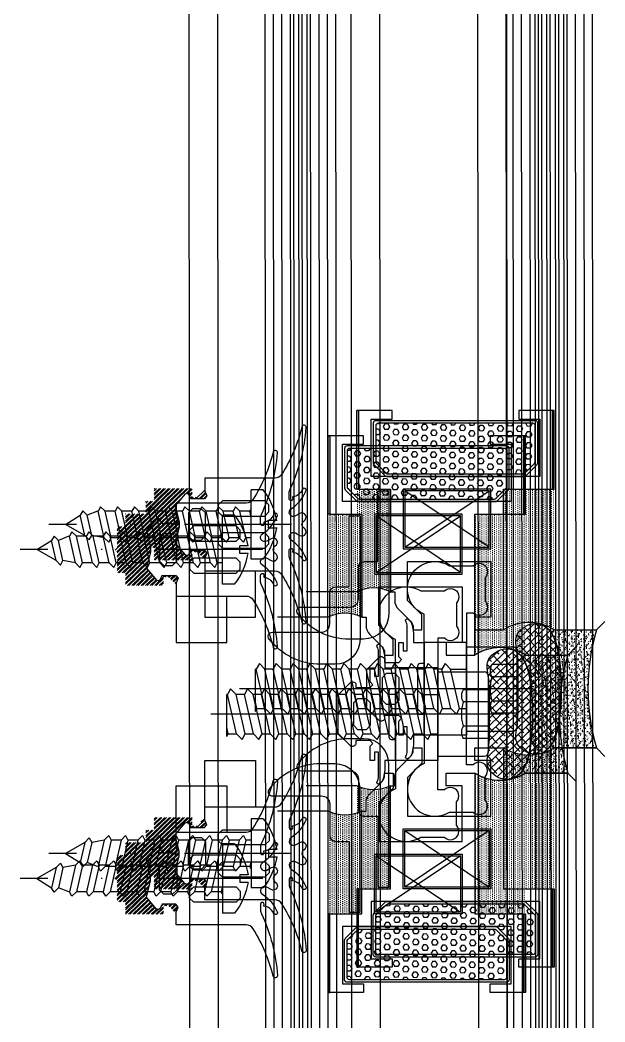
# Model space of a CAD drawing. Header units: inches. Extents: x 4821 to 127877, y 58012 to 433683.
# Drawn here: x 91090.4 to 91159.7, y 228793.1 to 228911.9 of the extents above; entities that cross this region are included whole.
import ezdxf
from ezdxf.xclip import XClip

# ---------------------------------------------------------------- set-up
doc = ezdxf.new("R2010")
doc.units = ezdxf.units.IN
doc.header["$MEASUREMENT"] = 0
doc.header["$XCLIPFRAME"] = 2
for name, pattern in [('$1$Center', [29.999999120608162, 12.00000007375544, -5.999999682284241, 5.999999682284241, -5.999999682284241]), ('$1$DASHDOT', [25.399999999999995, 12.7, -6.349999999999998, 0, -6.349999999999998]), ('$1$DASHED', [19.049999999999997, 12.7, -6.349999999999998])]:
    doc.linetypes.add(name, pattern=pattern)
for name, color, linetype in [('$1$ACC', 2, 'Continuous'), ('A-FURN-FIXD', 10, 'Continuous'), ('A-WAL-CMU', 7, 'Continuous')]:
    doc.layers.add(name, color=color, linetype=linetype)
pattern_1 = [(0, (0, 0), (0.125, 0.25), [0, -0.25])]
pattern_2 = [(179.0162089855438, (635274.2243378537, -1342711.420567257), (-0.01115194898563886, -0.6494233088162342), [0.3749999999999928, -0.7499999999999857]), (299.0162089855436, (635274.2243378537, -1342711.420567257), (0.5679930577374244, 0.3150537832848457), [0.3749999999999989, -0.7499999999999978]), (239.0162089855436, (635273.8493931314, -1342711.414128676), (0.5568411087517855, -0.3343695255313883), [0.3749999999999995, -0.749999999999999])]
pattern_3 = [(224.0162089855436, (621120.7246362583, -1349908.938884841), (0.2605731915028855, -0.2696787197203402), []), (224.0162089855436, (621120.5478856217, -1349908.935849665), (0.2605731915028855, -0.2696787197203402), [])]

# ---------------------------------------------------------------- blocks, each defined once
blk = doc.blocks.new('$1$M6x25')
at = {"color": 71}
for p, q in [((0, 5), (-5.5, 5)), ((0, 5), (0, -5)), ((-6, 4.5), (-6, -4.5)), ((1.187399494136115, 3), (0.8241377285230553, 2.339363692339701)), ((1.849375497482468, 2.339363692339701), (1.187399494136115, 3)), ((3.187399494136117, 3), (2.824137728523055, 2.339363692339701)), ((3.849375497482468, 2.339363692339701), (3.187399494136117, 3)), ((5.187399494136116, 3), (4.824137728523054, 2.339363692339701)), ((5.849375497482468, 2.339363692339701), (5.187399494136116, 3)), ((7.187399494136116, 3), (6.824137728523053, 2.339363692339701)), ((7.849375497482468, 2.339363692339701), (7.187399494136116, 3)), ((9.187399494136118, 3), (8.824137728523054, 2.339363692339701)), ((9.849375497482466, 2.339363692339701), (9.187399494136118, 3)), ((11.18739949413611, 3), (10.82413772852305, 2.339363692339701)), ((11.84937549748247, 2.339363692339701), (11.18739949413611, 3)), ((13.18739949413611, 3), (12.82413772852305, 2.339363692339701)), ((13.84937549748247, 2.339363692339701), (13.18739949413611, 3)), ((15.18739949413611, 3), (14.82413772852305, 2.339363692339701)), ((15.84937549748247, 2.339363692339701), (15.18739949413611, 3)), ((17.18739949413611, 3), (16.82413772852305, 2.339363692339701)), ((17.84937549748247, 2.339363692339701), (17.18739949413611, 3)), ((19.18739949413611, 3), (18.82413772852305, 2.339363692339701)), ((19.84937549748247, 2.339363692339701), (19.18739949413611, 3)), ((21.18739949413612, 3), (20.82413772852305, 2.339363692339701)), ((21.84937549748247, 2.339363692339701), (21.18739949413612, 3)), ((23.18739949413612, 3), (22.82413772852306, 2.339363692339701)), ((23.84937549748247, 2.339363692339701), (23.18739949413612, 3)), ((25, 2.659190915250746), (24.82413772852306, 2.339363692339701)), ((25, 2.659190915250746), (25.00000000000182, -2.339363692339247)), ((0.8241377285230553, 2.339363692339701), (0, 2.339363692339701)), ((0.8241377285230553, 2.339363692339701), (1.881907690663864, -2.339363692339247)), ((1.849375497482468, 2.339363692339701), (2.907145459625098, -2.339363692339247)), ((2.824137728523055, 2.339363692339701), (1.849375497482468, 2.339363692339701)), ((2.824137728523055, 2.339363692339701), (3.881907690663865, -2.339363692339247)), ((3.849375497482468, 2.339363692339701), (4.907145459625097, -2.339363692339247)), ((4.824137728523054, 2.339363692339701), (3.849375497482468, 2.339363692339701)), ((4.824137728523054, 2.339363692339701), (5.881907690663866, -2.339363692339247)), ((5.849375497482468, 2.339363692339701), (6.907145459625098, -2.339363692339247)), ((6.824137728523053, 2.339363692339701), (5.849375497482468, 2.339363692339701)), ((6.824137728523053, 2.339363692339701), (7.881907690663866, -2.339363692339247)), ((7.849375497482468, 2.339363692339701), (8.907145459625095, -2.339363692339247)), ((8.824137728523054, 2.339363692339701), (7.849375497482468, 2.339363692339701)), ((8.824137728523054, 2.339363692339701), (9.881907690663864, -2.339363692339247)), ((9.849375497482466, 2.339363692339701), (10.9071454596251, -2.339363692339247)), ((10.82413772852305, 2.339363692339701), (9.849375497482466, 2.339363692339701)), ((10.82413772852305, 2.339363692339701), (11.88190769066386, -2.339363692339247)), ((11.84937549748247, 2.339363692339701), (12.9071454596251, -2.339363692339247)), ((12.82413772852305, 2.339363692339701), (11.84937549748247, 2.339363692339701)), ((12.82413772852305, 2.339363692339701), (13.88190769066386, -2.339363692339247)), ((13.84937549748247, 2.339363692339701), (14.9071454596251, -2.339363692339247)), ((14.82413772852305, 2.339363692339701), (13.84937549748247, 2.339363692339701)), ((14.82413772852305, 2.339363692339701), (15.88190769066386, -2.339363692339247)), ((15.84937549748247, 2.339363692339701), (16.9071454596251, -2.339363692339247)), ((16.82413772852305, 2.339363692339701), (15.84937549748247, 2.339363692339701)), ((16.82413772852305, 2.339363692339701), (17.88190769066386, -2.339363692339247)), ((17.84937549748247, 2.339363692339701), (18.9071454596251, -2.339363692339247)), ((18.82413772852305, 2.339363692339701), (17.84937549748247, 2.339363692339701)), ((18.82413772852305, 2.339363692339701), (19.88190769066386, -2.339363692339247)), ((19.84937549748247, 2.339363692339701), (20.9071454596251, -2.339363692339247)), ((20.82413772852305, 2.339363692339701), (19.84937549748247, 2.339363692339701)), ((20.82413772852305, 2.339363692339701), (21.88190769066387, -2.339363692339247)), ((21.84937549748247, 2.339363692339701), (22.9071454596251, -2.339363692339247)), ((22.82413772852306, 2.339363692339701), (21.84937549748247, 2.339363692339701)), ((22.82413772852306, 2.339363692339701), (23.88190769066387, -2.339363692339247)), ((23.84937549748247, 2.339363692339701), (24.9071454596251, -2.339363692339247)), ((24.82413772852306, 2.339363692339701), (23.84937549748247, 2.339363692339701)), ((24.82413772852306, 2.339363692339701), (24.99999999999818, 1.56148981150045)), ((1.881907690663864, -2.339363692339247), (0, -2.339363692339247)), ((1.881907690663864, -2.339363692339247), (2.543883694012038, -3)), ((2.543883694012038, -3), (2.907145459625098, -2.339363692339247)), ((2.907145459625098, -2.339363692339247), (3.881907690663865, -2.339363692339247)), ((3.881907690663865, -2.339363692339247), (4.543883694012038, -3)), ((4.543883694012038, -3), (4.907145459625097, -2.339363692339247)), ((4.907145459625097, -2.339363692339247), (5.881907690663866, -2.339363692339247)), ((5.881907690663866, -2.339363692339247), (6.543883694012037, -3)), ((6.543883694012037, -3), (6.907145459625098, -2.339363692339247)), ((6.907145459625098, -2.339363692339247), (7.881907690663866, -2.339363692339247)), ((7.881907690663866, -2.339363692339247), (8.543883694012038, -3)), ((8.543883694012038, -3), (8.907145459625095, -2.339363692339247)), ((8.907145459625095, -2.339363692339247), (9.881907690663864, -2.339363692339247)), ((9.881907690663864, -2.339363692339247), (10.54388369401204, -3)), ((10.54388369401204, -3), (10.9071454596251, -2.339363692339247)), ((10.9071454596251, -2.339363692339247), (11.88190769066386, -2.339363692339247)), ((11.88190769066386, -2.339363692339247), (12.54388369401204, -3)), ((12.54388369401204, -3), (12.9071454596251, -2.339363692339247)), ((12.9071454596251, -2.339363692339247), (13.88190769066386, -2.339363692339247)), ((13.88190769066386, -2.339363692339247), (14.54388369401204, -3)), ((14.54388369401204, -3), (14.9071454596251, -2.339363692339247)), ((14.9071454596251, -2.339363692339247), (15.88190769066386, -2.339363692339247)), ((15.88190769066386, -2.339363692339247), (16.54388369401203, -3)), ((16.54388369401203, -3), (16.9071454596251, -2.339363692339247)), ((16.9071454596251, -2.339363692339247), (17.88190769066386, -2.339363692339247)), ((17.88190769066386, -2.339363692339247), (18.54388369401204, -3)), ((18.54388369401204, -3), (18.9071454596251, -2.339363692339247)), ((18.9071454596251, -2.339363692339247), (19.88190769066386, -2.339363692339247)), ((19.88190769066386, -2.339363692339247), (20.54388369401204, -3)), ((20.54388369401204, -3), (20.9071454596251, -2.339363692339247)), ((20.9071454596251, -2.339363692339247), (21.88190769066387, -2.339363692339247)), ((21.88190769066387, -2.339363692339247), (22.54388369401204, -3)), ((22.54388369401204, -3), (22.9071454596251, -2.339363692339247)), ((22.9071454596251, -2.339363692339247), (23.88190769066387, -2.339363692339247)), ((23.88190769066387, -2.339363692339247), (24.54388369401204, -3)), ((24.54388369401204, -3), (24.9071454596251, -2.339363692339247)), ((24.9071454596251, -2.339363692339247), (25.00000000000182, -2.339363692339247)), ((0, -5), (-5.5, -5))]:
    blk.add_line(p, q, dxfattribs=at)
at = {"color": 71, "linetype": '$1$DASHED', "ltscale": 100}
for p, q in [((-6, 2.886751345948141), (-3, 2.886751345947685)), ((-6, 1.44337567297407), (-3, 1.44337567297407)), ((-6, -1.44337567297407), (-3, -1.44337567297407)), ((-6, -2.886751345948141), (-3, -2.886751345947685))]:
    blk.add_line(p, q, dxfattribs=at)
at = {"color": 2, "linetype": '$1$Center', "ltscale": 10}
blk.add_line((-7.769528715181877, 0), (26.87764291520944, 0), dxfattribs=at)
at = {"color": 71}
for centre, start, end in [((-5.5, 4.5), 90, 180), ((-5.5, -4.5), 180, 270)]:
    blk.add_arc(centre, 0.5, start, end, dxfattribs=at)
at = {"color": 71, "linetype": '$1$DASHED', "ltscale": 100}
for centre, radius, start, end in [((-4.202083333317203, 2.16506350946065), 1.402083333319506, 329.0209011380696, 30.97909886193042), ((-8.10833333330811, -9.095e-13), 5.308333333308814, 344.2221938994409, 15.77780610055912), ((-4.202083333317203, -2.165063509462469), 1.402083333319506, 329.0209011380696, 30.97909886193042)]:
    blk.add_arc(centre, radius, start, end, dxfattribs=at)
blk = doc.blocks.new('$1$inner silicone')
h = blk.add_hatch()
h.set_pattern_fill('DOTS', scale=4)
h.set_pattern_definition(pattern_1)
h.paths.add_polyline_path([(12.20000000001164, 1.819e-12), (12.20000000001164, -0.2000000000007276), (12.20000000001164, -4), (0, -4, 0.23606996840021), (0, 0)])
at = {"color": 7}
blk.add_line((12.20000000001164, -0.2000000000007276), (12.20000000001164, 1.819e-12), dxfattribs=at)
blk.add_arc((-3.999962284142383, -2), 4.472102220942803, 333.4347327252901, 26.56526727470997, dxfattribs=at)
blk = doc.blocks.new('$1$outer silicone')
h = blk.add_hatch()
h.set_pattern_fill('DOTS', scale=4)
h.set_pattern_definition(pattern_1)
h.paths.add_polyline_path([(16.70000000000072, 0), (16.70000000000072, -5.80000000000109), (16.70000000000436, -6), (0, -5.999999999998182, 0.2933506772537713), (0, 1.819e-12)])
at = {"color": 7}
blk.add_line((16.70000000000072, -5.80000000000109), (16.70000000000436, -6), dxfattribs=at)
blk.add_arc((-4.673308011646441, -2.999999999998181), 5.553360043407847, 327.3018269087508, 32.69817309124921, dxfattribs=at)
blk = doc.blocks.new('$1$butile2')
h = blk.add_hatch(color=11)
h.dxf.hatch_style = 1
h.paths.add_polyline_path([(9.300000000050202, 0.2000000000025466), (0, 0.2000000000025466), (0, 0), (9.300000000050202, 0)])
at = {"color": 11}
blk.add_lwpolyline([(9.300000000050202, 0.2000000000025466), (0, 0.2000000000025466), (0, 0), (9.300000000050202, 0)], close=True, dxfattribs=at)
blk = doc.blocks.new('$1$joint silicone 2')
h = blk.add_hatch()
h.set_pattern_fill('AR-SAND', color=11, scale=0.3)
h.set_pattern_definition([(37.50000000000001, (18049.96469978716, 8866.31298287214), (-0.0188980074328825, 0.5780471307039475), [0, -0.4560000000000001, 0, -0.51, 0, -0.4875]), (7.499999999999999, (18049.96469978716, 8866.31298287214), (0.5309330115803182, 0.8466438195689221), [0, -0.2459999999999999, 0, -0.4110000000000002, 0, -0.1575]), (327.5, (18049.59569978716, 8866.31298287214), (0.9342425585254484, 0.0016977160610895), [0, -0.15, 0, -0.5400000000000001, 0, -0.705]), (317.5, (18049.59569978716, 8866.31298287214), (0.9018379813716879, 0.2633026694802748), [0, -0.075, 0, -0.354, 0, -0.4050000000000001])])
edge = h.paths.add_edge_path()
edge.add_line((-6.225884273069823, 1.179132393152029), (-6.212707624403263, 1.168783772833194))
edge.add_line((-6.212707624403263, 1.168783772833194), (-5.750276468817901, 0.907811967712405))
edge.add_line((-5.750276468817901, 0.907811967712405), (-5.191873938121715, 0.6817775982672174))
edge.add_line((-5.191873938121715, 0.6817775982672174), (-4.546679324721481, 0.4905648727544758))
edge.add_line((-4.546679324721481, 0.4905648727544758), (-3.827091497580113, 0.3327301763820287))
edge.add_line((-3.827091497580113, 0.3327301763820287), (-3.045509325660531, 0.2068298943486297))
edge.add_line((-3.045509325660531, 0.2068298943486297), (-2.214331677903828, 0.1114204118603084))
edge.add_line((-2.214331677903828, 0.1114204118603084), (-1.345957423283833, 0.0450581141158182))
edge.add_line((-1.345957423283833, 0.0450581141158182), (-0.4527854307452799, 0.006299386323007597))
edge.add_line((-0.4527854307452799, 0.0062993863230076), (0.4527854307489179, -0.006299386321188701))
edge.add_line((0.452785430748918, -0.0062993863211887), (1.358356292243114, 0.006299386323007601))
edge.add_line((1.358356292243114, 0.0062993863230076), (2.251528284778031, 0.0450581141158182))
edge.add_line((2.251528284778031, 0.0450581141158182), (3.119902539405301, 0.1114204118603084))
edge.add_line((3.119902539405301, 0.1114204118603084), (3.951080187158368, 0.2068298943486297))
edge.add_line((3.951080187158368, 0.2068298943486297), (4.732662359077949, 0.3327301763802097))
edge.add_line((4.732662359077949, 0.3327301763802097), (5.452250186219317, 0.4905648727544758))
edge.add_line((5.452250186219317, 0.4905648727544758), (6.097444799615912, 0.6817775982672174))
edge.add_line((6.097444799615912, 0.6817775982672174), (6.655847330319375, 0.907811967712405))
edge.add_line((6.655847330319375, 0.907811967712405), (7.118278485908375, 1.168783772833194))
edge.add_line((7.118278485908375, 1.168783772833194), (7.131455134571298, 1.179132393148393))
edge.add_line((7.131455134571298, 1.179132393148393), (7.452785430767107, 0.8254943091251334))
edge.add_line((7.452785430767107, 0.8254943091251334), (7.452785430767107, -4.174505690871227))
edge.add_arc((0.4527854307538552, -28.17450569094024), 25.00000000006996, 73.73979529170316, 106.2602047083117)
edge.add_line((-6.547214569265634, -4.174505690873047), (-6.547214569269272, 0.8254943091251334))
edge.add_line((-6.547214569269272, 0.8254943091251334), (-6.225884273069823, 1.179132393152029))
at = {"color": 11}
blk.add_lwpolyline([(-6.225884273069823, 1.179132393152029), (-6.212707624403263, 1.168783772833194), (-5.750276468817901, 0.907811967712405), (-5.191873938121715, 0.6817775982672174), (-4.546679324721481, 0.4905648727544758), (-3.827091497580113, 0.3327301763820287), (-3.045509325660531, 0.2068298943486297), (-2.214331677903828, 0.1114204118603084), (-1.345957423283833, 0.0450581141158182), (-0.4527854307452799, 0.0062993863230076), (0.452785430748918, -0.0062993863211887), (1.358356292243114, 0.0062993863230076), (2.251528284778031, 0.0450581141158182), (3.119902539405301, 0.1114204118603084), (3.951080187158368, 0.2068298943486297), (4.732662359077949, 0.3327301763802097), (5.452250186219317, 0.4905648727544758), (6.097444799615912, 0.6817775982672174), (6.655847330319375, 0.907811967712405), (7.118278485908375, 1.168783772833194), (7.131455134571298, 1.179132393148393), (7.452785430767107, 0.8254943091251334), (7.452785430767107, -4.174505690871227, 0.1428571428570744), (-6.547214569265634, -4.174505690873047), (-6.547214569269272, 0.8254943091251334)], format="xyb", close=True, dxfattribs=at)
blk = doc.blocks.new('$1$GTSY500112')
at = {"layer": 'A-FURN-FIXD'}
blk.add_lwpolyline([(5.931719167543633, -11.75000000000091, 0.5773502691904902), (5.065693763759553, -11.75000000000102, -0.999999999998326), (4.199668359973656, -11.25), (4.488343494569562, -10.74999999999795, 0.9657807244750246), (3.640758804302095, -10.22048243981476, -0.1386731421400696), (1.563005672303915, -11.97761542958153, -1.037842059147247), (1.373383537076732, -11.51533969930676, 0.2835916216542221), (2.225868479810741, -10.43042088677998, -0.5844258438185121), (2.306127916204785, -10.39651677069548, 1.394940147350302), (2.442483260219886, -10), (1.746761672251523, -9.999999999999773, 0.1115745408399146), (1.316791351118807, -10.09715697768399, -0.0954303663116282), (-6.005665821277943, -11.99948991732117, -0.9123195609076536), (-6.082791419841667, -11.50759744684785, 0.0765505954499578), (-0.4749531550278335, -9.136859766201383, 0.2601478514355268), (-1.81899e-11, -8.285786437629442), (0, 0), (1.558762148981259, 0), (2.110130689236028, -0.2412499651154576), (2.447413881249303, 0.0529816781945556), (2.447413881234751, 1.672911868519803), (1.96036236776672, 1.887451385112399), (1.808419681938175, 2.096049797861269), (1.91581522821616, 2.377058941181529), (3.285172708374373, 3.529821003481628), (5.210995190456742, 3.033396865700523), (5.786417740828256, 3.033396865700523), (7.709653534149764, 3.529821003481628), (9.07901101430798, 2.377058941181529), (9.186406560585963, 2.096049797861269), (9.034463874757419, 1.887451385112399), (8.547412361289389, 1.672911868519803), (8.547412361274839, 0.0529816781945556), (8.884695553288111, -0.2412499651154576), (9.436064093542882, 0), (10.99741293128499, 0), (10.99741293127772, -8.285786437626712, 0.2601478514358848), (11.47236608633102, -9.136859766202065, 0.076550595449581), (17.08020435113758, -11.5075974468466, -0.9123195609076278), (17.00307875257931, -11.99948991732117, -0.0954303663112212), (9.68062158020075, -10.0971569776924, 0.1115745408397775), (9.250651259049844, -9.999999999999773), (8.554929671081482, -10, 1.394940147351126), (8.691285015096582, -10.3965167706956, -0.5844258438186469), (8.771544451490627, -10.43042088677998, 0.2835916216540443), (9.624029394222816, -11.51533969930631, -1.037842059147939), (9.434407258997453, -11.97761542958142, -0.1386731421400115), (7.356654126999272, -10.22048243981283, 0.965780724475494), (6.509069436731808, -10.74999999999806), (6.797744571327713, -11.25, -0.9999999999997278)], format="xyb", close=True, dxfattribs=at)
for points in [[(4.126459174849514, -0.0726897372550184), (3.635323295415219, 0.4184461421710921), (3.635323295400667, 1.466352391806253), (4.126459174849514, 1.957488271242368), (6.870953756451852, 1.957488271242254), (7.362089635900701, 1.466352391806253), (7.362089635886151, 0.4184461421710921), (6.870953756451852, -0.0726897372550184)], [(4.007570586203654, -1.583512693114244), (4.498706465637951, -2.074648572540354), (4.498706465652502, -7.108864120564817), (4.007570586203654, -7.600000000000023), (3.186317374838836, -7.600000000000023), (2.695181495389988, -7.108864120564817), (2.69518149540454, -2.074648572540354), (3.186317374838836, -1.583512693114244)], [(7.81109555644798, -7.600000000000023), (6.989842345083161, -7.600000000000023), (6.498706465634313, -7.108864120564817), (6.498706465648866, -2.074648572540354), (6.989842345083161, -1.583512693114357), (7.81109555644798, -1.583512693114244), (8.302231435882277, -2.074648572540354), (8.302231435896825, -7.108864120564817)]]:
    blk.add_lwpolyline(points, close=True, dxfattribs=at)
blk = doc.blocks.new('$1$GTSY500502')
at = {"color": 151}
blk.add_lwpolyline([(-1.782842712429555, 2.382842712475393, -0.6681786379169732), (-2.065685424906404, 1.700000000000726), (-2.349999999973078, 1.700000000000726), (-2.349999999980354, 3.638e-12), (-2.01271680796708, -0.2942316433109226), (-1.675433615953807, 0), (0, 0), (0, -0.487788868302232), (-1, -0.487788868302232), (-1, -0.987788868302232), (1.906080103886779, -0.9877888683031412, 0.1539203192352943), (2.479674458631051, -0.8069283657123378, -0.8071913946032635), (2.766471635997731, -1.072682986212385, -0.1918525196294766), (2.180359414422126, -1.524699452485036, -0.0728482029929145), (0.6843476991489297, -1.723938025607821), (1.600711e-10, -1.72393802560873), (-1.09139e-11, -3), (-2.49999999983629, -3), (-2.499999999974534, -2.5, 0.4142135623695433), (-2.799999999977443, -2.199999999999819), (-8.199999999978898, -2.200000000002546, 0.4142135623748711), (-8.499999999974534, -2.5), (-8.499999999974534, -3), (-10.99999999996726, -3), (-11.00000000013824, -1.72393802560873), (-11.6843476991271, -1.723938025607821, -0.0728482029934335), (-13.18035941441121, -1.524699452481399, -0.1918525196299132), (-13.7664716359759, -1.072682986214202, -0.8071913946034674), (-13.47967445860559, -0.8069283657086996, 0.153920319235285), (-12.90608010386495, -0.9877888683031412), (-9.999999999978172, -0.987788868302232), (-9.999999999978172, -0.487788868302232), (-10.99999999997817, -0.487788868302232), (-10.99999999997817, 0), (-9.324566384002537, 0), (-8.987283191989262, -0.2942316433109226), (-8.64999999997599, 0), (-8.649999999979629, 1.699999999998908), (-8.93431457502811, 1.700000000002545, -0.6681786379231692), (-9.217157287504962, 2.382842712475393), (-7.799999999977442, 3.799999999999272), (-3.199999999957071, 3.799999999999272)], format="xyb", close=True, dxfattribs=at)
blk.add_lwpolyline([(-3.636616829742705, 0.4911358794270201), (-4.127752709177002, 0), (-6.872247290779339, 0), (-7.363383170213638, 0.4911358794270201), (-7.363383170228188, 1.466352391806139), (-6.872247290779339, 1.957488271242254), (-4.127752709177002, 1.957488271242254), (-3.636616829728153, 1.466352391806139)], close=True, dxfattribs=at)
blk = doc.blocks.new('$1$RHS4.2x22')
at = {"layer": 'A-FURN-FIXD'}
for p, q in [((1.422341482069896, 4.098988029109478), (0, 4.098988029109478)), ((0, -4.098988029109478), (0, 4.098988029109478)), ((-19.97603425628768, 1.608759013357485), (-20.26279309406164, 1.087252712090049)), ((-19.45347039924309, 1.087252712090049), (-19.97603425628768, 1.608759013357485)), ((-18.22982678261906, 1.578800000000228), (-19.45347039924309, 1.087252712090049)), ((-17.8476176682816, 2.100306301267665), (-18.13437650605556, 1.578800000000228)), ((-17.42050408780051, -1.578800000000228), (-18.13437650605556, 1.578800000000228)), ((-17.32505381123701, 1.578800000000228), (-17.8476176682816, 2.100306301267665)), ((-16.1371945060564, 1.578800000000228), (-17.32505381123701, 1.578800000000228)), ((-16.61118139298196, -1.578800000000228), (-17.32505381123701, 1.578800000000228)), ((-15.85043566828244, 2.100306301267665), (-16.1371945060564, 1.578800000000228)), ((-15.42332208780135, -1.578800000000228), (-16.1371945060564, 1.578800000000228)), ((-15.32787181123786, 1.578800000000228), (-15.85043566828244, 2.100306301267665)), ((-14.61399939298281, -1.578800000000228), (-15.32787181123786, 1.578800000000228)), ((-14.14001250605725, 1.578800000000228), (-15.32787181123786, 1.578800000000228)), ((-13.85325366828329, 2.100306301267665), (-14.14001250605725, 1.578800000000228)), ((-13.42614008779856, -1.578800000000228), (-14.14001250605725, 1.578800000000228)), ((-13.3306898112387, 1.578800000000228), (-13.85325366828329, 2.100306301267665)), ((-12.61681739298365, -1.578800000000228), (-13.3306898112387, 1.578800000000228)), ((-12.14283050605445, 1.578800000000228), (-13.3306898112387, 1.578800000000228)), ((-11.85607166828049, 2.100306301267665), (-12.14283050605445, 1.578800000000228)), ((-11.4289580877994, -1.578800000000228), (-12.14283050605445, 1.578800000000228)), ((-11.33350781123954, 1.578800000000228), (-11.85607166828049, 2.100306301267665)), ((-10.61963539298085, -1.578800000000228), (-11.33350781123954, 1.578800000000228)), ((-10.1456485060553, 1.578800000000228), (-11.33350781123954, 1.578800000000228)), ((-9.858889668281336, 2.100306301267665), (-10.1456485060553, 1.578800000000228)), ((-9.431776087800245, -1.578800000000228), (-10.1456485060553, 1.578800000000228)), ((-9.858889668281336, 2.100306301267665), (-9.336325811236748, 1.578800000000228)), ((-8.622453392981697, -1.578800000000228), (-9.336325811236748, 1.578800000000228)), ((-8.148466506056138, 1.578800000000228), (-9.336325811236748, 1.578800000000228)), ((-7.861707668282179, 2.100306301267665), (-8.148466506056138, 1.578800000000228)), ((-7.43459408779745, -1.578800000000228), (-8.148466506056138, 1.578800000000228)), ((-7.339143811237591, 1.578800000000228), (-7.861707668282179, 2.100306301267665)), ((-6.62527139298254, -1.578800000000228), (-7.339143811237591, 1.578800000000228)), ((-6.151284506053344, 1.578800000000228), (-7.339143811237591, 1.578800000000228)), ((-5.864525668279384, 2.100306301267665), (-6.151284506053344, 1.578800000000228)), ((-5.437412087798293, -1.578800000000228), (-6.151284506053344, 1.578800000000228)), ((-5.341961811238434, 1.578800000000228), (-5.864525668279384, 2.100306301267665)), ((-4.628089392979746, -1.578800000000228), (-5.341961811238434, 1.578800000000228)), ((-4.154102506054187, 1.578800000000228), (-5.341961811238434, 1.578800000000228)), ((-3.867343668280228, 2.100306301267665), (-4.154102506054187, 1.578800000000228)), ((-3.440230087799137, -1.578800000000228), (-4.154102506054187, 1.578800000000228)), ((-3.440230087795499, -1.578800000000228), (-4.154102506054187, 1.578800000000228)), ((-3.344779811235639, 1.578800000000228), (-3.867343668280228, 2.100306301267665)), ((-2.630907392980589, -1.578800000000228), (-3.344779811235639, 1.578800000000228)), ((-2.156920506051392, 1.578800000000228), (-3.344779811235639, 1.578800000000228)), ((-1.870161668277433, 2.100306301267665), (-2.156920506051392, 1.578800000000228)), ((-1.443048087796342, -1.578800000000228), (-2.156920506051392, 1.578800000000228)), ((-1.347597811236483, 1.578800000000228), (-1.870161668277433, 2.100306301267665)), ((-0.6337253929777944, -1.578800000000228), (-1.347597811236483, 1.578800000000228)), ((-0.1597385060522356, 1.578800000000228), (-1.347597811236483, 1.578800000000228)), ((-1.818989403545856e-12, 1.869304167571499), (-0.1597385060522356, 1.578800000000228)), ((0, 0.8722447475302033), (-0.1597385060522356, 1.578800000000228)), ((-22, 0), (-20.26279309406164, 1.087252712090049)), ((-19.72250988759333, -1.302527603150793), (-22, 0)), ((-19.72250988759333, -1.302527603150793), (-20.26279309406164, 1.087252712090049)), ((-18.91318719277842, -1.302527603150793), (-19.45347039924309, 1.087252712090049)), ((3.048101800417498, 0.4554431143455986), (2.038886855621968, 0.4554431143455986)), ((2.038886855621968, -0.4554431143455986), (2.038886855621968, 0.4554431143455986)), ((3.048101800417498, -0.4554431143455986), (2.038886855621968, -0.4554431143455986)), ((-19.72250988759333, -1.302527603150793), (-19.19994603055238, -1.824033904418229)), ((-19.19994603055238, -1.824033904418229), (-18.91318719277842, -1.302527603150793)), ((-17.42050408780051, -1.578800000000228), (-18.91318719277842, -1.302527603150793)), ((-17.42050408780051, -1.578800000000228), (-16.89794023075592, -2.100306301267665)), ((-16.89794023075592, -2.100306301267665), (-16.61118139298196, -1.578800000000228)), ((-15.42332208780135, -1.578800000000228), (-16.61118139298196, -1.578800000000228)), ((-15.42332208780135, -1.578800000000228), (-14.90075823075676, -2.100306301267665)), ((-14.90075823075676, -2.100306301267665), (-14.61399939298281, -1.578800000000228)), ((-13.42614008779856, -1.578800000000228), (-14.61399939298281, -1.578800000000228)), ((-13.42614008779856, -1.578800000000228), (-12.90357623075761, -2.100306301267665)), ((-12.90357623075761, -2.100306301267665), (-12.61681739298365, -1.578800000000228)), ((-11.4289580877994, -1.578800000000228), (-12.61681739298365, -1.578800000000228)), ((-11.4289580877994, -1.578800000000228), (-10.90639423075845, -2.100306301267665)), ((-10.90639423075845, -2.100306301267665), (-10.61963539298085, -1.578800000000228)), ((-9.431776087800245, -1.578800000000228), (-10.61963539298085, -1.578800000000228)), ((-9.431776087800245, -1.578800000000228), (-8.909212230755656, -2.100306301267665)), ((-8.909212230755656, -2.100306301267665), (-8.622453392981697, -1.578800000000228)), ((-7.43459408779745, -1.578800000000228), (-8.622453392981697, -1.578800000000228)), ((-7.43459408779745, -1.578800000000228), (-6.9120302307565, -2.100306301267665)), ((-6.9120302307565, -2.100306301267665), (-6.62527139298254, -1.578800000000228)), ((-5.437412087798293, -1.578800000000228), (-6.62527139298254, -1.578800000000228)), ((-5.437412087798293, -1.578800000000228), (-4.914848230757343, -2.100306301267665)), ((-4.914848230757343, -2.100306301267665), (-4.628089392979746, -1.578800000000228)), ((-3.440230087799137, -1.578800000000228), (-4.628089392979746, -1.578800000000228)), ((-3.440230087795499, -1.578800000000228), (-2.917666230754548, -2.100306301267665)), ((-2.917666230754548, -2.100306301267665), (-2.630907392980589, -1.578800000000228)), ((-1.443048087796342, -1.578800000000228), (-2.630907392980589, -1.578800000000228)), ((-1.443048087796342, -1.578800000000228), (-0.9204842307553918, -2.100306301267665)), ((-0.9204842307553918, -2.100306301267665), (-0.6337253929777944, -1.578800000000228)), ((0, -1.578800000000228), (-0.6337253929777944, -1.578800000000228)), ((1.422341482069896, -4.098988029109478), (0, -4.098988029109478))]:
    blk.add_line(p, q, dxfattribs=at)
at = {"layer": 'A-FURN-FIXD', "linetype": '$1$DASHDOT'}
blk.add_line((4.779135199598386, 0), (-24, 0), dxfattribs=at)
at = {"layer": 'A-FURN-FIXD'}
for centre, radius, start, end in [((-5.007804237076925, -0.907764149454124), 8.149499453768996, 9.629417590954722, 37.90566040492303), ((-5.007804237076925, 0.907764149454124), 8.149499453768993, 322.094339595077, 350.3705824090453)]:
    blk.add_arc(centre, radius, start, end, dxfattribs=at)
blk = doc.blocks.new('FIRST SLAB EDGE')
at = {"extrusion": (5.690027263597736e-07, 1.561011668682605e-06, 0.9999999999986198)}
h = blk.add_hatch(dxfattribs=at)
h.set_pattern_fill('HEX', color=140, scale=3.000000000000013, angle=179.0162089855439)
h.set_pattern_definition(pattern_2)
edge = h.paths.add_edge_path()
edge.add_line((1200830.012420741, -1724809.710883413), (1200830.012436988, -1724813.962355275))
edge.add_arc((1200830.312436989, -1724813.962354128), 0.3000000000020019, -899.9997810404409, -854.9997810404619)
edge.add_line((1200830.100305765, -1724814.174486973), (1200831.248838292, -1724815.323010721))
edge.add_arc((1200831.460969515, -1724815.110877877), 0.2999999999644234, -854.9997810235121, -809.999781023592)
edge.add_line((1200831.460970662, -1724815.410877876), (1200847.463914387, -1724815.41081672))
edge.add_arc((1200847.46391324, -1724815.110816721), 0.2999999999647127, -809.999781056595, -764.9997810566748)
edge.add_line((1200847.676046085, -1724815.322947945), (1200848.824569833, -1724814.174415418))
edge.add_arc((1200848.612436988, -1724813.962284195), 0.3000000000017238, -764.999781039725, -719.999781039746)
edge.add_line((1200848.912436989, -1724813.962283048), (1200848.912420742, -1724809.710811185))
edge.add_arc((1200848.612420741, -1724809.710812332), 0.3000000000229203, -719.9997810446097, -629.9997810446098)
edge.add_line((1200848.612419595, -1724809.410812331), (1200830.312419595, -1724809.410882266))
edge.add_arc((1200830.312420741, -1724809.710882266), 0.3000000000229203, -989.9997810355774, -899.9997810355774)
h = blk.add_hatch(dxfattribs=at)
h.set_pattern_fill('ANSI32', scale=1.000000000000004, angle=179.0162089855439)
h.set_pattern_definition(pattern_3)
h.paths.add_polyline_path([(1200803.762481685, -1724825.65839666), (1200803.762475953, -1724824.15839666), (1200802.762475953, -1724824.158400482), (1200802.76246659, -1724821.70840067), (1200802.462465444, -1724821.408401818), (1200802.762464297, -1724821.108400671), (1200802.762454935, -1724818.658400861), (1200803.762454935, -1724818.65839704), (1200803.762449202, -1724817.158397039), (1200808.262449203, -1724817.158379843), (1200808.262453024, -1724818.158379463), (1200808.862443864, -1724818.158378119), (1200809.762449585, -1724817.25836552), (1200809.762450383, -1724817.46713626), (1200810.003702455, -1724818.018503879), (1200809.709472101, -1724818.355788195), (1200808.08954191, -1724818.355794386), (1200807.875000533, -1724817.868743692), (1200807.666401539, -1724817.716801803), (1200807.385392806, -1724817.824198423), (1200806.232635977, -1724819.193560309), (1200806.729067474, -1724821.119380894), (1200806.729069673, -1724821.694803444), (1200806.232652886, -1724823.618041134), (1200807.385420181, -1724824.987394209), (1200807.666429735, -1724825.094788682), (1200807.875027567, -1724824.942845199), (1200808.089565222, -1724824.455792865), (1200809.709495413, -1724824.455786674), (1200810.003728344, -1724824.793068742), (1200809.762480487, -1724825.344438205), (1200809.762481304, -1724825.558382321), (1200808.862468704, -1724824.658376599), (1200808.262477865, -1724824.658379842), (1200808.262481686, -1724825.658379463)])
at = {"ltscale": 0.5, "extrusion": (5.690027263597736e-07, 1.561011668682605e-06, 0.9999999999986198)}
h = blk.add_hatch(dxfattribs=at)
h.set_pattern_fill('ANSI38', color=21, scale=5.000000000000017, angle=179.0162089855439, style=0)
h.set_pattern_definition([(224.0162089855436, (628664.9975041404, -1357195.096555088), (0.4342886525048091, -0.4494645328672336), []), (314.0162089855436, (628664.9975041404, -1357195.096555088), (1.318041837876852, -0.4646404132296573), [1.562499999999996, -0.9374999999999982])])
h.paths.add_polyline_path([(1200851.080246023, -1724847.113864779), (1200850.819275985, -1724847.576296933), (1200850.52856366, -1724847.946456837), (1200850.214632396, -1724848.231263061), (1200849.884005545, -1724848.437634167), (1200849.543206454, -1724848.572488721), (1200849.198758477, -1724848.642745289), (1200848.857184962, -1724848.655322437), (1200848.52500926, -1724848.617138729), (1200848.208225663, -1724848.534964135), (1200847.910712244, -1724848.41497424), (1200847.635818017, -1724848.263196034), (1200847.386891996, -1724848.085656505), (1200847.167283198, -1724847.888382643), (1200846.980340636, -1724847.677401437), (1200846.829413326, -1724847.458739876), (1200846.717850285, -1724847.23842495), (1200846.647343925, -1724847.020393649), (1200846.612960267, -1724846.800222971), (1200846.608108734, -1724846.571399917), (1200846.626198747, -1724846.327411485), (1200846.660639726, -1724846.061744676), (1200846.704841093, -1724845.767886489), (1200846.752212269, -1724845.439323924), (1200846.796162676, -1724845.069543981), (1200846.831408734, -1724844.654113542), (1200846.857894863, -1724844.196919022), (1200846.876872481, -1724843.703926717), (1200846.889593006, -1724843.181102927), (1200846.897307857, -1724842.634413947), (1200846.901268452, -1724842.069826094), (1200846.902726211, -1724841.493305627), (1200846.902932551, -1724840.910818863), (1200846.902721759, -1724840.3283321), (1200846.901259594, -1724839.751811645), (1200846.897294683, -1724839.187223803), (1200846.889575654, -1724838.640534882), (1200846.876851133, -1724838.117711188), (1200846.857869747, -1724837.624719029), (1200846.831380124, -1724837.167524711), (1200846.79613089, -1724836.752094542), (1200846.752177657, -1724836.382314935), (1200846.704803969, -1724836.053752732), (1200846.660600356, -1724835.759894883), (1200846.626157347, -1724835.494228337), (1200846.608065469, -1724835.250240043), (1200846.612915254, -1724835.021416952), (1200846.647297228, -1724834.801246011), (1200846.717801922, -1724834.583214171), (1200846.829363281, -1724834.362898393), (1200846.98028892, -1724834.144235678), (1200847.167229869, -1724833.933253043), (1200847.38683716, -1724833.735977503), (1200847.635761823, -1724833.558436072), (1200847.91065489, -1724833.406655784), (1200848.208167392, -1724833.286663615), (1200848.524950361, -1724833.2044866), (1200848.857125772, -1724833.166300353), (1200849.198699383, -1724833.17887489), (1200849.543147896, -1724833.249128825), (1200849.883948016, -1724833.383980775), (1200850.214576445, -1724833.590349335), (1200850.528509885, -1724833.875153158), (1200850.81922504, -1724834.245310841), (1200851.080198613, -1724834.707741), (1200851.306235116, -1724835.266142666), (1200851.497450307, -1724835.911336549), (1200851.655287753, -1724836.630923773), (1200851.781191022, -1724837.412505464), (1200851.876603681, -1724838.243682747), (1200851.942969298, -1724839.112056748), (1200851.981731439, -1724840.005228593), (1200851.994333672, -1724840.910799406), (1200851.98173836, -1724841.816370315), (1200851.942983046, -1724842.709542437), (1200851.876624066, -1724843.577916945), (1200851.78121776, -1724844.409094958), (1200851.655320465, -1724845.19067761), (1200851.497488519, -1724845.910266041), (1200851.306278259, -1724846.555461385)])
at = {"extrusion": (5.690027263597736e-07, 1.561011668682605e-06, 0.9999999999986198)}
h = blk.add_hatch(dxfattribs=at)
h.set_pattern_fill('ANSI32', scale=1.000000000000004, angle=179.0162089855439)
h.set_pattern_definition(pattern_3)
h.paths.add_polyline_path([(1200803.762598243, -1724856.158397419), (1200803.762603976, -1724857.658397419), (1200802.762603976, -1724857.658401241), (1200802.762613338, -1724860.108401051), (1200802.462614485, -1724860.408402198), (1200802.762615631, -1724860.708401051), (1200802.762624994, -1724863.158400861), (1200803.762624994, -1724863.158397039), (1200803.762630727, -1724864.65839704), (1200808.262630727, -1724864.658379843), (1200808.262626905, -1724863.658380222), (1200808.862617745, -1724863.65837698), (1200809.762630345, -1724864.5583827), (1200809.762629547, -1724864.349611959), (1200810.003877405, -1724863.798242498), (1200809.709644473, -1724863.46096043), (1200808.089714283, -1724863.460966621), (1200807.875176627, -1724863.948018954), (1200807.666578795, -1724864.099962438), (1200807.385569242, -1724863.992567965), (1200806.232801946, -1724862.62321489), (1200806.729218724, -1724860.697390511), (1200806.729216525, -1724860.121967961), (1200806.232785037, -1724858.198734064), (1200807.385541867, -1724856.829372179), (1200807.6665506, -1724856.721975558), (1200807.875149593, -1724856.873917447), (1200808.089690971, -1724857.36096814), (1200809.709621161, -1724857.36096195), (1200810.003851516, -1724857.023677634), (1200809.762599444, -1724856.472310015), (1200809.762598626, -1724856.2583659), (1200808.862592905, -1724857.158378499), (1200808.262602065, -1724857.158379842), (1200808.262598244, -1724856.158380222)])
h = blk.add_hatch(dxfattribs=at)
h.set_pattern_fill('HEX', color=140, scale=3.000000000000013, angle=179.0162089855439)
h.set_pattern_definition(pattern_2)
edge = h.paths.add_edge_path()
edge.add_line((1200830.012659207, -1724872.110883412), (1200830.01264296, -1724867.859411549))
edge.add_arc((1200830.31264296, -1724867.859410403), 0.3000000000020019, -584.9997810397248, -539.9997810397462, ccw=False)
edge.add_line((1200830.100510115, -1724867.647279179), (1200831.249033863, -1724866.498746652))
edge.add_arc((1200831.461166708, -1724866.710877877), 0.2999999999644234, -629.9997810565949, -584.9997810566748, ccw=False)
edge.add_line((1200831.461165562, -1724866.410877876), (1200847.464109287, -1724866.41081672))
edge.add_arc((1200847.464110433, -1724866.710816721), 0.2999999999647127, -674.999781023512, -629.999781023592, ccw=False)
edge.add_line((1200847.676241657, -1724866.498683876), (1200848.824774184, -1724867.647207624))
edge.add_arc((1200848.612642959, -1724867.859340468), 0.3000000000017238, -719.9997810404409, -674.999781040462, ccw=False)
edge.add_line((1200848.91264296, -1724867.859339322), (1200848.912659207, -1724872.110811185))
edge.add_arc((1200848.612659207, -1724872.110812331), 0.3000000000229203, -809.9997810355769, -719.9997810355769, ccw=False)
edge.add_line((1200848.612660354, -1724872.410812332), (1200830.312660354, -1724872.410882266))
edge.add_arc((1200830.312659207, -1724872.110882265), 0.3000000000229203, -539.9997810446098, -449.9997810446097, ccw=False)
at = {"layer": '$1$ACC', "color": 101, "extrusion": (5.690027263597747e-07, 1.561011668682587e-06, 0.9999999999986198)}
for points, elevation in [([(1200830.012418458, -1724809.110883424, 0.414213562373095), (1200829.712419605, -1724809.410884571), (1200829.712437473, -1724814.0866205, 0.198912367379661), (1200829.80030625, -1724814.298752198), (1200831.12457538, -1724815.623011206, 0.198912367379658), (1200831.33670775, -1724815.710878361), (1200847.588179612, -1724815.710816264, 0.1989123673796602), (1200847.800311311, -1724815.622947488), (1200849.124570319, -1724814.298678358, 0.198912367379658), (1200849.212437474, -1724814.086545988), (1200849.212419605, -1724809.410810059, 0.414213562373095), (1200848.912418459, -1724809.110811206)], -2.005203934259768), ([(1200830.012420751, -1724809.710883425), (1200830.012436999, -1724813.962355284, 0.1989123673796596), (1200830.100305775, -1724814.174486983), (1200831.248838302, -1724815.323010732, 0.1989123673796589), (1200831.460970672, -1724815.410877886), (1200847.463914397, -1724815.410816738, 0.1989123673796571), (1200847.676046095, -1724815.322947962), (1200848.824569844, -1724814.174415436, 0.1989123673796613), (1200848.912436999, -1724813.962283066), (1200848.912420752, -1724809.710811206, 0.414213562373095), (1200848.612419605, -1724809.410812352), (1200830.312419605, -1724809.410882278, 0.414213562373095)], -2.005203934259769), ([(1200830.0126615, -1724872.710883382, -0.414213562373095), (1200829.712660354, -1724872.410884528), (1200829.712642485, -1724867.735148597, -0.198912367379661), (1200829.80050964, -1724867.523016227), (1200831.124768649, -1724866.198747097, -0.198912367379658), (1200831.336900347, -1724866.110878321), (1200847.58837221, -1724866.110816223, -0.1989123673796602), (1200847.80050458, -1724866.198683379), (1200849.124773709, -1724867.522942387, -0.198912367379658), (1200849.212642486, -1724867.735074085), (1200849.212660354, -1724872.410810016, -0.414213562373095), (1200848.912661501, -1724872.710811163)], -2.005203934259776), ([(1200830.012659207, -1724872.110883381), (1200830.01264296, -1724867.859411519, -0.1989123673796596), (1200830.100510115, -1724867.647279148), (1200831.249033863, -1724866.498746622, -0.1989123673796589), (1200831.461165562, -1724866.410877846), (1200847.464109287, -1724866.410816699, -0.1989123673796571), (1200847.676241657, -1724866.498683854), (1200848.824774184, -1724867.647207601, -0.1989123673796613), (1200848.91264296, -1724867.8593393), (1200848.912659208, -1724872.110811163, -0.414213562373095), (1200848.612660354, -1724872.410812309), (1200830.312660354, -1724872.410882235, -0.414213562373095)], -2.005203934259773)]:
    blk.add_lwpolyline(points, format="xyb", close=True, dxfattribs=dict(at, elevation=elevation))
at = {"color": 165, "linetype": 'Continuous', "extrusion": (5.690027263597747e-07, 1.561011668682587e-06, 0.9999999999986198)}
for p, q in [((1200851.172002017, -1726823.884026557, -0.00117962636730478), (1200849.160108913, -1724008.243333462, -0.001211406287802786)), ((1200852.17200202, -1726823.884022735, -0.001180195375997835), (1200850.160108916, -1724008.243996145, -0.001211974256075036)), ((1200853.172002019, -1726823.884018913, -0.001180764384689675), (1200851.160108918, -1724008.244658828, -0.001212542224346753)), ((1200854.17200202, -1726823.884015092, -0.001181333393381178), (1200852.160108921, -1724008.245321511, -0.001213110192619095)), ((1200855.172002019, -1726823.884011271, -0.001181902402073014), (1200853.160108924, -1724008.245984195, -0.001213678160890298)), ((1200856.172001979, -1726823.87451885, -0.001182486222555498), (1200854.160108966, -1724008.255785945, -0.001214231862994126)), ((1200857.171974032, -1726822.874539155, -0.002473812640631666), (1200855.160089669, -1724009.255811146, -0.002502436255011987)), ((1200821.772007343, -1726819.384138911, -0.001169922067303012), (1200819.760102279, -1724012.743439737, -0.00118765288546752)), ((1200822.772007343, -1726819.384135089, -0.001170491075994626), (1200820.760102279, -1724012.743435916, -0.001188221894159915)), ((1200823.772007343, -1726819.384131268, -0.001171060084686489), (1200821.760102279, -1724012.743432094, -0.001188790902851817)), ((1200824.772007343, -1726819.384127446, -0.001171629093378333), (1200822.760102279, -1724012.743428272, -0.001189359911543943)), ((1200825.772007343, -1726819.384123625, -0.001172198102070239), (1200823.76010228, -1724012.743424451, -0.00118992892023593)), ((1200826.772007343, -1726819.384119803, -0.001172767110762443), (1200824.760102279, -1724012.743420629, -0.001190497928927565)), ((1200827.76249622, -1724829.410893045, 4.8011457196428e-05), (1200821.76249622, -1724829.410915974, 5.142550934745301e-05)), ((1200851.162513419, -1724833.910803636, 4.172119655434462e-05), (1200856.162513406, -1724833.907452005, 3.887095099368906e-05)), ((1200851.162513418, -1724833.91080362, 4.172119653006196e-05), (1200856.162513417, -1724833.910784512, 3.887615307057463e-05)), ((1200856.162513406, -1724833.907452005, 3.887095099368906e-05), (1200857.162509585, -1724832.907396043, 3.674085141727127e-05)), ((1200851.162566919, -1724847.91080362, 6.3575329448568e-05), (1200856.162566919, -1724847.910784512, 6.07302859891171e-05)), ((1200856.162566919, -1724847.910784512, 6.07302859891171e-05), (1200857.172035251, -1724848.920245129, 6.173167555781778e-05)), ((1200827.762584116, -1724852.410893045, 8.391467556224334e-05), (1200821.77209524, -1724852.410915938, 8.732331580134801e-05))]:
    blk.add_line(p, q, dxfattribs=at)
at = {"color": 31, "extrusion": (5.690027263597747e-07, 1.561011668682587e-06, 0.9999999999986198)}
blk.add_line((1200850.371924883, -1726797.884029614, -0.001219757419846815), (1200848.360184395, -1724034.24333044, -0.001170364829902738), dxfattribs=at)
at = {"color": 16, "linetype": 'Continuous', "extrusion": (5.690027263597747e-07, 1.561011668682587e-06, 0.9999999999986198)}
for p, q in [((1200827.962414057, -1724807.910892281, 1.433595133268958e-05), (1200827.762414056, -1724807.910893045, 1.444975307062727e-05)), ((1200827.96266628, -1724873.91089228, 0.0001173625779492902), (1200827.762666281, -1724873.910893044, 0.0001174763796869763))]:
    blk.add_line(p, q, dxfattribs=at)
at = {"color": 52, "extrusion": (5.690027263597747e-07, 1.561011668682587e-06, 0.9999999999986198)}
for p, q in [((1200843.462475966, -1724824.110833046, 3.080467041398274e-05), (1200833.462450361, -1724817.410871262, 2.603599372211478e-05)), ((1200833.462475966, -1724824.110871262, 3.649475733278913e-05), (1200843.462450362, -1724817.410833047, 2.03459068037733e-05)), ((1200833.462604371, -1724857.710871262, 8.89446763380616e-05), (1200843.462629975, -1724864.410833046, 9.371335303018456e-05)), ((1200843.462604371, -1724857.710833046, 8.32545894190401e-05), (1200833.462629976, -1724864.410871262, 9.940343994925289e-05))]:
    blk.add_line(p, q, dxfattribs=at)
at = {"color": 7, "extrusion": (5.690027263597747e-07, 1.561011668682587e-06, 0.9999999999986198)}
for p, q in [((1200851.162513418, -1724833.91080362, 4.172119653006196e-05), (1200850.808876561, -1724834.232135267, 4.242401931610438e-05)), ((1200851.162513418, -1724833.91080362, 4.172119653006196e-05), (1200850.808876561, -1724834.232135267, 4.242401931610438e-05)), ((1200851.162566919, -1724847.91080362, 6.3575329448568e-05), (1200850.808927607, -1724847.589474675, 6.327495294897439e-05))]:
    blk.add_line(p, q, dxfattribs=at)
at = {"color": 31, "extrusion": (5.690027263597747e-07, 1.561011668682587e-06, 0.9999999999986198)}
for points, elevation in [([(1200812.771880916, -1726805.884172265), (1200810.760726477, -1724026.243473077)], -2.009531647845921), ([(1200831.97185962, -1726799.084098865), (1200829.960757146, -1724033.043399704)], -2.00953164784592), ([(1200844.96089089, -1724034.243342387), (1200846.971984192, -1726797.88404155)], -2.00953164784592), ([(1200809.762486472, -1724826.908373723), (1200809.7625075, -1724832.410960791), (1200815.7625075, -1724832.410937862), (1200815.762486472, -1724826.908350794)], -2.009156554684911), ([(1200809.762593497, -1724854.913547849), (1200809.762572467, -1724849.410960783), (1200815.762572467, -1724849.410937854), (1200815.762593496, -1724854.913524921)], -2.009156554684875)]:
    blk.add_lwpolyline(points, dxfattribs=dict(at, elevation=elevation))
at = {"color": 16, "linetype": 'Continuous', "extrusion": (5.690027263597747e-07, 1.561011668682587e-06, 0.9999999999986198)}
for points, elevation in [([(1200834.169616276, -1724832.934631269, -0.1989123673791813), (1200834.462512197, -1724833.641736911), (1200834.462513225, -1724833.910866396), (1200835.462513225, -1724833.910862575), (1200835.462506328, -1724832.106199203), (1200833.762499832, -1724830.4062057), (1200833.76248227, -1724825.810869092), (1200843.662482279, -1724825.810831267), (1200843.662507492, -1724832.410831267), (1200841.762507492, -1724832.410838519), (1200841.762513225, -1724833.910838499), (1200845.162513225, -1724833.910825514), (1200845.162449413, -1724817.210825534), (1200850.962449413, -1724817.210803369), (1200850.962413873, -1724807.910803369), (1200846.962413873, -1724807.910818658), (1200846.962417695, -1724808.910818658), (1200849.462417695, -1724808.910809104), (1200849.462443681, -1724815.710809101), (1200829.462443681, -1724815.710885524), (1200829.462417695, -1724808.910885527), (1200831.962417695, -1724808.910875973), (1200831.962413873, -1724807.910875973), (1200827.962413873, -1724807.910891259), (1200827.962449413, -1724817.210891256), (1200831.762449414, -1724817.210876734), (1200831.762496028, -1724829.410876735), (1200832.262496027, -1724829.410874824), (1200832.262499831, -1724830.406211433, 0.198912367379658), (1200832.701843713, -1724831.466869925)], -2.00520393425977), ([(1200834.169677237, -1724848.887103762, 0.1989123673791813), (1200834.462567754, -1724848.179995863), (1200834.462566725, -1724847.910866377), (1200835.462566725, -1724847.910862556), (1200835.462573622, -1724849.715525947), (1200833.762580118, -1724851.415532443), (1200833.76259768, -1724856.010869051), (1200843.66259768, -1724856.010831226), (1200843.662572457, -1724849.410831228), (1200841.762572457, -1724849.410838481), (1200841.762566726, -1724847.91083848), (1200845.162566725, -1724847.910825495), (1200845.162630546, -1724864.610825493), (1200850.962630546, -1724864.610803328), (1200850.962666087, -1724873.910803329), (1200846.962666086, -1724873.910818614), (1200846.962662264, -1724872.910818615), (1200849.462662264, -1724872.910809061), (1200849.462636278, -1724866.110809061), (1200829.462636278, -1724866.110885484), (1200829.462662264, -1724872.910885483), (1200831.962662264, -1724872.910875929), (1200831.962666086, -1724873.91087593), (1200827.962666086, -1724873.910891216), (1200827.962630546, -1724864.610891216), (1200831.762630546, -1724864.610876694), (1200831.762583923, -1724852.410876696), (1200832.262583922, -1724852.410874785), (1200832.262580118, -1724851.415538175, -0.198912367379658), (1200832.701915893, -1724850.354876325)], -2.005203934259763)]:
    blk.add_lwpolyline(points, format="xyb", close=True, dxfattribs=dict(at, elevation=elevation))
at = {"color": 21, "linetype": 'Continuous', "extrusion": (5.690027263597747e-07, 1.561011668682587e-06, 0.9999999999986198)}
for points, elevation in [([(1200826.962502907, -1724831.210895079, 0.414213562373095), (1200827.962499084, -1724830.210891257), (1200827.962493735, -1724828.810891258), (1200827.962493735, -1724828.810891258), (1200827.962488385, -1724827.410891258), (1200827.962488385, -1724827.410891258), (1200827.962484945, -1724826.510891257, -0.414213562375759), (1200828.66248227, -1724825.810888583), (1200830.26248227, -1724825.810882468), (1200830.262450177, -1724817.410882467), (1200831.562450177, -1724817.410877499), (1200831.562488384, -1724827.4108775), (1200831.562488384, -1724827.4108775), (1200831.562493735, -1724828.8108775), (1200831.562493735, -1724828.8108775), (1200831.562505964, -1724832.010877499, -0.414213562373095), (1200828.562517428, -1724835.010888944), (1200826.885602444, -1724835.010895352, -0.2315142108120245), (1200820.769756468, -1724832.018239099, -0.6244193799242452), (1200821.164156982, -1724831.210917237)], -2.005203934259764), ([(1200826.962577044, -1724850.610895039, -0.414213562373095), (1200827.962580864, -1724851.610891218), (1200827.962586215, -1724853.010891216), (1200827.962586215, -1724853.010891216), (1200827.962591566, -1724854.410891216), (1200827.962591566, -1724854.410891216), (1200827.962595005, -1724855.310891216, 0.414213562375759), (1200828.66259768, -1724856.010888541), (1200830.262597681, -1724856.010882426), (1200830.262629781, -1724864.410882426), (1200831.562629781, -1724864.410877459), (1200831.562591565, -1724854.410877459), (1200831.562591565, -1724854.410877459), (1200831.562586215, -1724853.010877459), (1200831.562586215, -1724853.010877459), (1200831.562573986, -1724849.810877461, 0.414213562373095), (1200828.562562521, -1724846.810888926), (1200826.885647537, -1724846.810895334, 0.2315142108120245), (1200820.769824435, -1724849.803598351, 0.6244193799242452), (1200821.164231119, -1724850.610917198)], -2.005203934259779)]:
    blk.add_lwpolyline(points, format="xyb", close=True, dxfattribs=dict(at, elevation=elevation))
at = {"color": 16, "linetype": 'Continuous', "extrusion": (5.690027263597747e-07, 1.561011668682587e-06, 0.9999999999986198)}
for points, elevation in [([(1200833.262449413, -1724817.210871002), (1200833.262476541, -1724824.310871002), (1200843.662476546, -1724824.310831266), (1200843.662449413, -1724817.210831267)], -2.005203934259771), ([(1200833.262630546, -1724864.610870961), (1200833.262603413, -1724857.510870961), (1200843.662603413, -1724857.510831226), (1200843.662630546, -1724864.610831226)], -2.00520393425977)]:
    blk.add_lwpolyline(points, close=True, dxfattribs=dict(at, elevation=elevation))
at = {"color": 52, "extrusion": (5.690027263597747e-07, 1.561011668682587e-06, 0.9999999999986198)}
for points, elevation in [([(1200833.462450178, -1724817.410870238), (1200833.462475777, -1724824.110870238), (1200843.462475782, -1724824.110832031), (1200843.462450178, -1724817.410832031)], -2.005203934259771), ([(1200833.462629782, -1724864.410870198), (1200833.462604177, -1724857.710870197), (1200843.462604177, -1724857.71083199), (1200843.462629781, -1724864.41083199)], -2.005203934259773)]:
    blk.add_lwpolyline(points, close=True, dxfattribs=dict(at, elevation=elevation))
at = {"color": 7, "extrusion": (5.690027263597747e-07, 1.561011668682587e-06, 0.9999999999986198)}
for points, elevation in [([(1200838.743753631, -1724826.310850055), (1200841.548341342, -1724826.310839338, -1.010051008950099), (1200842.962489589, -1724827.724976785), (1200842.962500178, -1724830.496691099, -1.010051008948149), (1200841.548362739, -1724831.910839337), (1200840.762505581, -1724831.91084234), (1200840.762560993, -1724846.410842302), (1200835.762560993, -1724846.41086141), (1200835.762506151, -1724832.059850884, -1.08744017505484)], -2.005203934259771), ([(1200838.743865216, -1724855.510850014), (1200841.548452927, -1724855.510839297, 1.010051008950099), (1200842.962590365, -1724854.096691058), (1200842.962579772, -1724851.324976746, 1.010051008948149), (1200841.548431525, -1724849.910839298), (1200840.762574368, -1724849.910842302), (1200840.762518957, -1724835.41084232), (1200835.762518957, -1724835.410861428), (1200835.762573799, -1724849.761871972, 1.08744017505484)], -2.005203934259768)]:
    blk.add_lwpolyline(points, format="xyb", close=True, dxfattribs=dict(at, elevation=elevation))
at = {"color": 21, "extrusion": (5.690027263597747e-07, 1.561011668682587e-06, 0.9999999999986198)}
blk.add_lwpolyline([(1200851.080246023, -1724847.11386478), (1200850.819275985, -1724847.576296933), (1200850.528563659, -1724847.946456838), (1200850.214632395, -1724848.231263061), (1200849.884005544, -1724848.437634167), (1200849.543206453, -1724848.572488721), (1200849.198758476, -1724848.64274529), (1200848.857184961, -1724848.655322437), (1200848.525009259, -1724848.617138729), (1200848.208225662, -1724848.534964135), (1200847.910712243, -1724848.414974241), (1200847.635818016, -1724848.263196034), (1200847.386891995, -1724848.085656506), (1200847.167283197, -1724847.888382643), (1200846.980340635, -1724847.677401437), (1200846.829413326, -1724847.458739877), (1200846.717850284, -1724847.23842495), (1200846.647343924, -1724847.020393649), (1200846.612960267, -1724846.800222972), (1200846.608108734, -1724846.571399917), (1200846.626198746, -1724846.327411486), (1200846.660639725, -1724846.061744676), (1200846.704841092, -1724845.76788649), (1200846.752212269, -1724845.439323924), (1200846.796162675, -1724845.069543981), (1200846.831408734, -1724844.654113542), (1200846.857894863, -1724844.196919022), (1200846.87687248, -1724843.703926718), (1200846.889593005, -1724843.181102927), (1200846.897307856, -1724842.634413947), (1200846.901268452, -1724842.069826094), (1200846.90272621, -1724841.493305627), (1200846.90293255, -1724840.910818863), (1200846.902721758, -1724840.328332101), (1200846.901259593, -1724839.751811645), (1200846.897294683, -1724839.187223803), (1200846.889575653, -1724838.640534882), (1200846.876851132, -1724838.117711189), (1200846.857869746, -1724837.62471903), (1200846.831380123, -1724837.167524712), (1200846.796130889, -1724836.752094542), (1200846.752177656, -1724836.382314935), (1200846.704803969, -1724836.053752732), (1200846.660600355, -1724835.759894883), (1200846.626157346, -1724835.494228337), (1200846.608065468, -1724835.250240044), (1200846.612915253, -1724835.021416952), (1200846.647297228, -1724834.801246012), (1200846.717801921, -1724834.583214172), (1200846.829363281, -1724834.362898393), (1200846.980288919, -1724834.144235679), (1200847.167229868, -1724833.933253044), (1200847.386837159, -1724833.735977503), (1200847.635761822, -1724833.558436072), (1200847.91065489, -1724833.406655784), (1200848.208167392, -1724833.286663615), (1200848.52495036, -1724833.2044866), (1200848.857125771, -1724833.166300353), (1200849.198699382, -1724833.17887489), (1200849.543147896, -1724833.249128826), (1200849.883948016, -1724833.383980775), (1200850.214576444, -1724833.590349335), (1200850.528509884, -1724833.875153158), (1200850.81922504, -1724834.245310842), (1200851.080198612, -1724834.707741), (1200851.306235115, -1724835.266142667), (1200851.497450306, -1724835.91133655), (1200851.655287753, -1724836.630923774), (1200851.781191021, -1724837.412505464), (1200851.87660368, -1724838.243682747), (1200851.942969297, -1724839.112056748), (1200851.981731438, -1724840.005228593), (1200851.994333672, -1724840.910799406), (1200851.981738359, -1724841.816370316), (1200851.942983045, -1724842.709542437), (1200851.876624066, -1724843.577916946), (1200851.78121776, -1724844.409094958), (1200851.655320464, -1724845.190677611), (1200851.497488518, -1724845.910266041), (1200851.306278258, -1724846.555461385)], close=True, dxfattribs=at)
at = {"color": 7, "extrusion": (-5.69002726359775e-07, -1.561011668682587e-06, -0.9999999999986198), "zscale": -1, "rotation": 269.9997810401333}
for name, p in [('$1$butile2', (-1200827.962413872, -1724807.910891244, 2.009156554684905)), ('$1$GTSY500112', (-1200809.762444445, -1724815.910960792, 2.009156554684897)), ('$1$outer silicone', (-1200845.162566735, -1724847.910825479, 2.009156554684878)), ('$1$inner silicone', (-1200827.762583932, -1724852.410891995, 2.009156554684877))]:
    blk.add_blockref(name, p, dxfattribs=at)
at = {"color": 7, "extrusion": (5.690027263597595e-07, 1.561011668682594e-06, 0.9999999999986198), "rotation": 270.0002189598666}
blk.add_blockref('$1$butile2', (1200850.962413871, -1724807.910803356, -2.009156554684934), dxfattribs=at)
at = {"color": 7, "extrusion": (5.690027263597774e-07, 1.561011668682571e-06, 0.9999999999986198), "rotation": 0.0002189598665623592}
blk.add_blockref('$1$RHS4.2x22', (1200815.262465464, -1724821.410939584, -2.009156554684875), dxfattribs=at)
at = {"color": 7, "extrusion": (5.690027263597674e-07, 1.561011668682592e-06, 0.9999999999986199), "rotation": 90.00021895986666}
for name, p in [('$1$inner silicone', (1200827.762496045, -1724829.410892026, -2.009156554684924)), ('$1$outer silicone', (1200845.162513242, -1724833.91082552, -2.009156554684913)), ('$1$GTSY500502', (1200832.762518974, -1724835.410872899, -2.009156554684913)), ('$1$joint silicone 2', (1200851.988036032, -1724841.363584867, -2.009156554684916)), ('$1$GTSY500112', (1200809.762635525, -1724865.910960805, -2.009156554684902)), ('$1$butile2', (1200827.962666097, -1724873.910891254, -2.009156554684905))]:
    blk.add_blockref(name, p, dxfattribs=at)
at = {"color": 7, "extrusion": (5.690027263597866e-07, 1.561011668682599e-06, 0.9999999999986198), "rotation": 180.0002189598666}
blk.add_blockref('$1$M6x25', (1200840.762539984, -1724840.910842304, -2.009156554684896), dxfattribs=at)
at = {"color": 7, "extrusion": (-5.690027263597836e-07, -1.561011668682604e-06, -0.9999999999986198), "zscale": -1, "rotation": 179.9997810401333}
blk.add_blockref('$1$RHS4.2x22', (-1200815.262614497, -1724860.410939953, 2.009156554684899), dxfattribs=at)
at = {"color": 7, "extrusion": (-5.690027263597706e-07, -1.561011668682585e-06, -0.9999999999986199), "zscale": -1, "rotation": 89.99978104013334}
blk.add_blockref('$1$butile2', (-1200850.962666081, -1724873.910803334, 2.009156554684886), dxfattribs=at)

msp = doc.modelspace()

# ---------------------------------------------------------------- block references
at = {"layer": 'A-WAL-CMU'}
ref = msp.add_blockref('FIRST SLAB EDGE', (-1109697.467005251, 1953673.460518378), dxfattribs=at)
XClip(ref).set_block_clipping_path([(1196236.1121028436, -1729554.8924368375), (1201281.1159926755, -1720979.7328682605)])
ref = msp.add_blockref('FIRST SLAB EDGE', (-1109700.866900233, 1953670.4770795), dxfattribs=at)
XClip(ref).set_block_clipping_path([(1196236.1121028436, -1729554.8924368375), (1201281.1159926755, -1720979.7328682605)])

doc.saveas('drawing.dxf')
